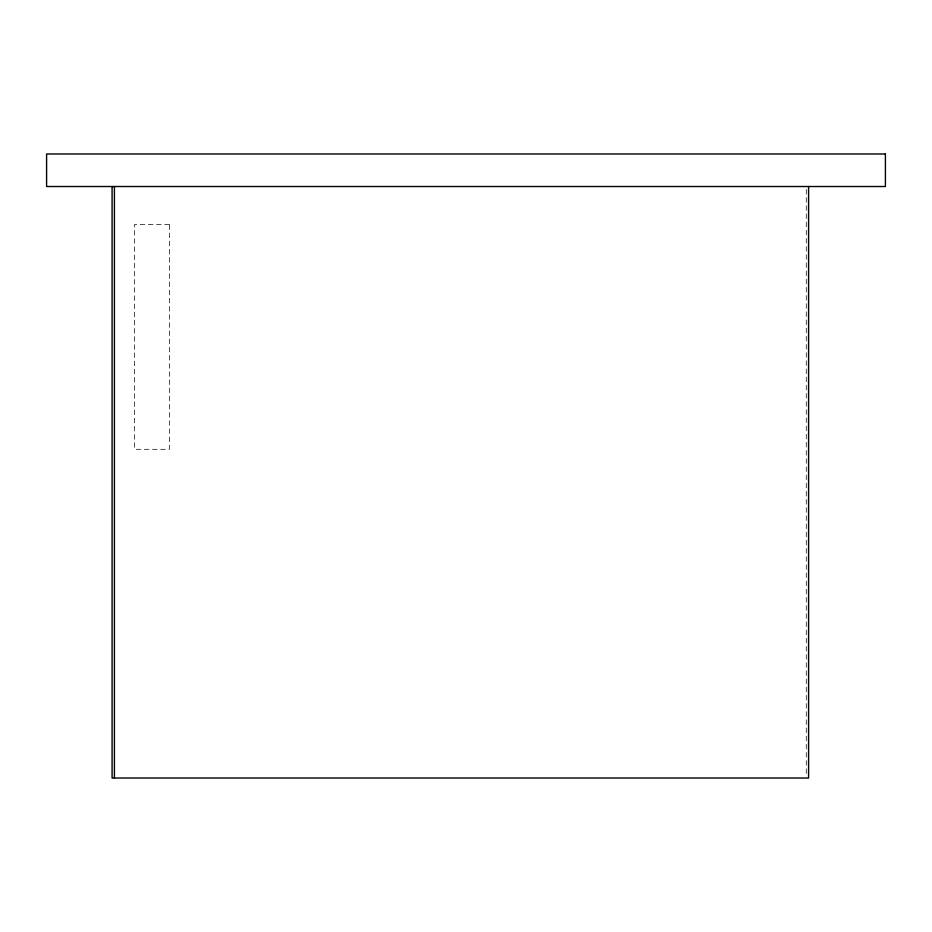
<?xml version="1.0" encoding="UTF-8"?>
<svg xmlns="http://www.w3.org/2000/svg" width="932" height="932" viewBox="0 0 932 932"><rect width="100%" height="100%" fill="white"/><g stroke="black" fill="none" stroke-linecap="round" stroke-linejoin="round"><path stroke-width="0.7" stroke-dasharray="4.66 3.5" d="M806.273 189.429L806.273 776.566M169.344 224.426L134.639 224.426L134.639 449.306L169.344 449.306L169.344 224.426"/><path stroke-width="1.4" d="M808.592 186.517L808.592 778.022L112.085 778.022L112.085 186.517M114.415 186.517L114.415 778.022M885.4 153.978L46.6 153.978L46.6 186.517L885.4 186.517L885.4 153.978"/></g></svg>
